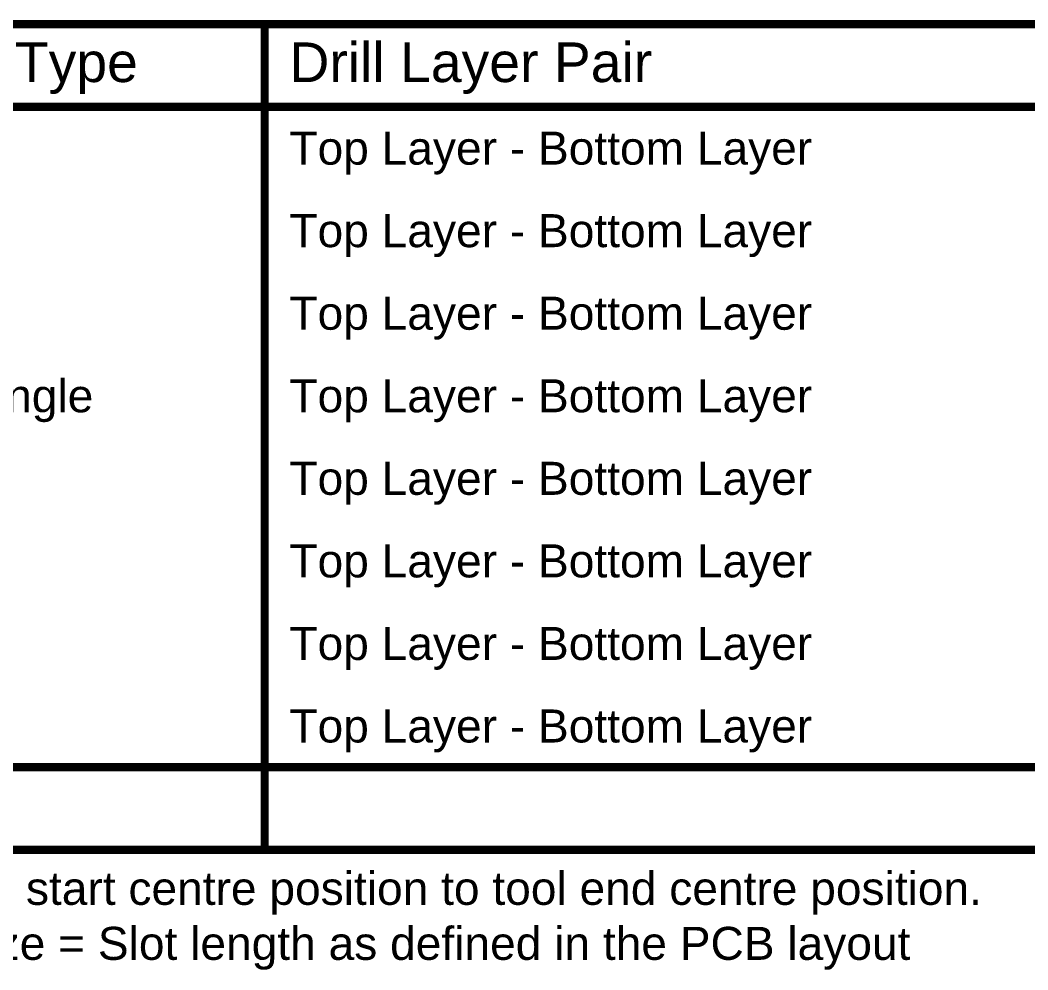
# Model space of a CAD drawing. Header units: inches. Extents: x -4 to 238, y -5 to 115.
# Drawn here: x 73.89 to 120.42, y 71.3 to 115.12 of the extents above; entities that cross this region are included whole.
import ezdxf

# ---------------------------------------------------------------- set-up
doc = ezdxf.new("R2010")
doc.units = ezdxf.units.IN
doc.layers.add('Drill Drawing', color=1, linetype='Continuous')
doc.styles.add('Arial', font='', dxfattribs={"height": 0.2})
doc.styles.get('Arial').set_extended_font_data('Arial')

msp = doc.modelspace()

# ---------------------------------------------------------------- linework, layer by layer
at = {"layer": 'Drill Drawing'}
for points in [[(-3.721, 114.934, 0.381, 0.381, 0), (190.84, 114.934, 0.381, 0.381, 0)], [(85.181, 76.834, 0.381, 0.381, 0), (85.181, 114.934, 0.381, 0.381, 0)], [(-3.721, 111.124, 0.381, 0.381, 0), (190.84, 111.124, 0.381, 0.381, 0)], [(-3.721, 80.644, 0.381, 0.381, 0), (190.84, 80.644, 0.381, 0.381, 0)], [(-3.721, 76.834, 0.381, 0.381, 0), (190.84, 76.834, 0.381, 0.381, 0)]]:
    msp.add_lwpolyline(points, format="xyseb", dxfattribs=at)
for points in [[(85.085, 114.934, 0.191, 0.191, 1), (85.276, 114.934, 0.191, 0.191, 1)], [(85.085, 76.834, 0.191, 0.191, 1), (85.276, 76.834, 0.191, 0.191, 1)]]:
    msp.add_lwpolyline(points, format="xyseb", close=True, dxfattribs=at)

# ---------------------------------------------------------------- texts
at = {"layer": 'Drill Drawing', "style": 'Arial'}
for s, height, p in [('Hole Type', 1.8288, (67.685, 112.267)), ('Drill Layer Pair', 1.8288, (86.324, 112.267)), ('Top Layer - Bottom Layer', 1.524, (86.324, 108.457)), ('Top Layer - Bottom Layer', 1.524, (86.324, 104.647)), ('Top Layer - Bottom Layer', 1.524, (86.324, 100.837)), ('Rectangle', 1.524, (67.685, 97.027)), ('Top Layer - Bottom Layer', 1.524, (86.324, 97.027)), ('Top Layer - Bottom Layer', 1.524, (86.324, 93.217)), ('Top Layer - Bottom Layer', 1.524, (86.324, 89.407)), ('Top Layer - Bottom Layer', 1.524, (86.324, 85.597)), ('Top Layer - Bottom Layer', 1.524, (86.324, 81.787)), ('= Calculated from tool start centre position to tool end centre position.', 1.524, (52.803, 74.294)), (' = Routed Path Length + Tool Size = Slot length as defined in the PCB layout', 1.524, (42.392, 71.755))]:
    msp.add_text(s, height=height, dxfattribs=at).set_placement(p)

doc.saveas('drawing.dxf')
